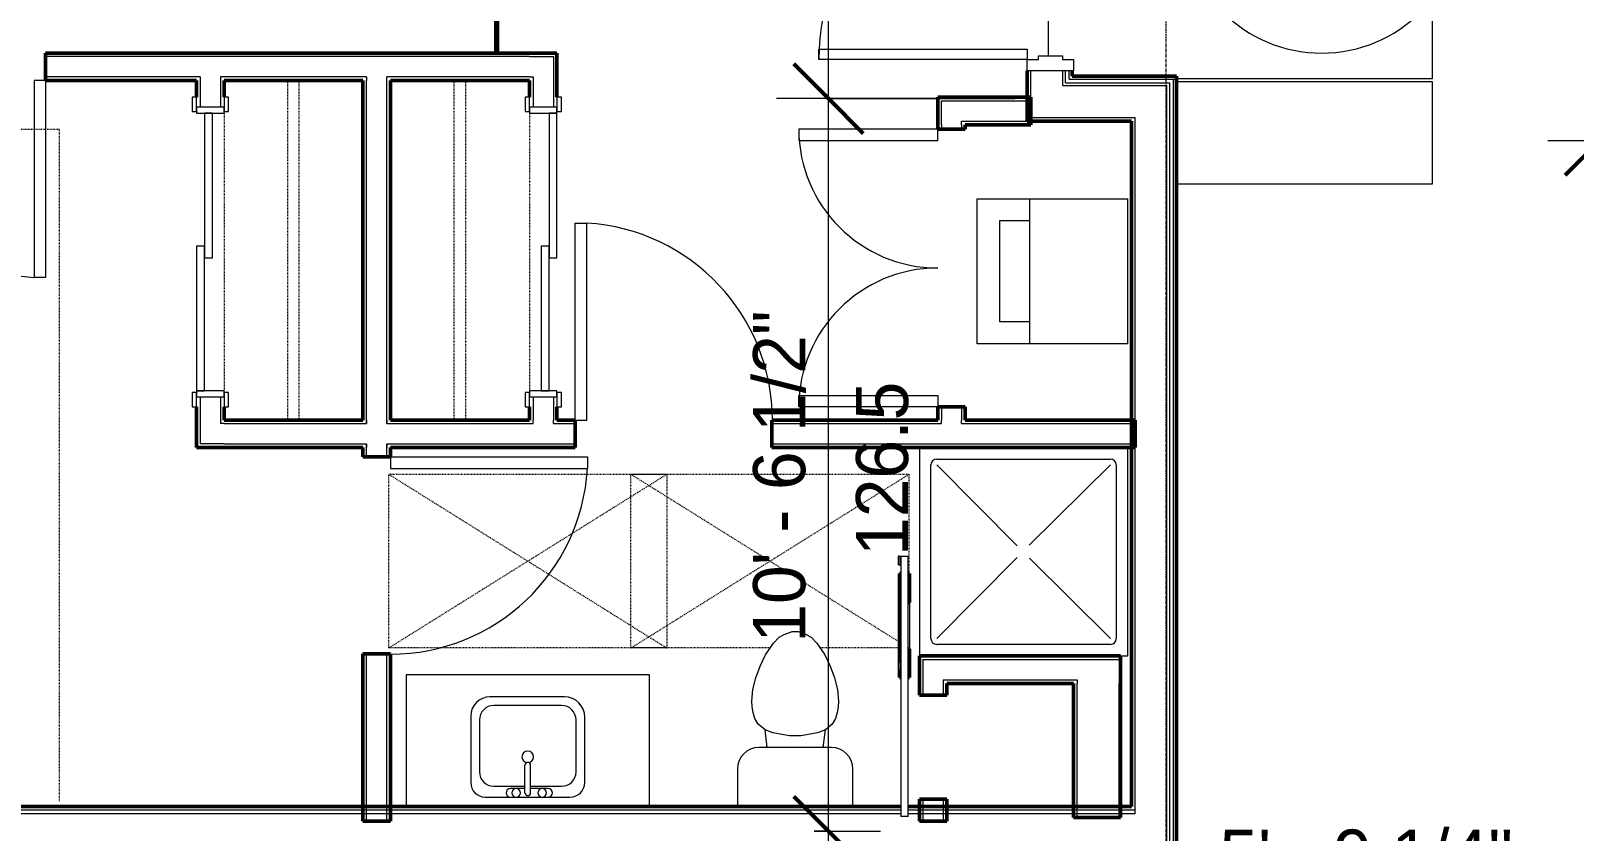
# Model space of a CAD drawing. Header units: inches. Extents: x -4217 to -1814, y 9706 to 12425.
# Drawn here: x -3677.4 to -3410.9, y 10838.2 to 10976.4 of the extents above; entities that cross this region are included whole.
import ezdxf

# ---------------------------------------------------------------- set-up
doc = ezdxf.new("R2010")
doc.units = ezdxf.units.IN
doc.header["$MEASUREMENT"] = 0
doc.linetypes.add('Dash', pattern=[0.25, 0.125, -0.125])
doc.linetypes.add('Grid Line 1_2_', pattern=[0.875, 0.5, -0.125, 0.125, -0.125])
for name, color, linetype, lineweight in [('A-ANNO-DIMS', 211, 'Continuous', 9), ('A-ANNO-DIMS-96', 211, 'Continuous', 9), ('A-AREA-1', 130, 'Continuous', 70), ('A-DOOR-1', 7, 'Continuous', 9), ('A-DOOR-2', 50, 'Continuous', 20), ('A-DOOR-4', 10, 'Continuous', 13), ('A-DOOR-5', 250, 'Continuous', 50), ('A-DOOR-6', 31, 'Continuous', 20), ('A-DOOR-7', 31, 'Continuous', 9), ('A-DOOR-FRAM', 31, 'Continuous', 20), ('A-DOOR-FRAM-1', 50, 'Continuous', 20), ('A-FLOR', 192, 'Continuous', 13), ('A-GENM-HDLN-1', 7, 'Dash', 9), ('A-WALL', 113, 'Continuous', 13), ('A-WALL-3', 250, 'Continuous', 50), ('A-WALL-4', 10, 'Continuous', 13), ('G-ANNO-SYMB-2', 111, 'Continuous', 9), ('I-FURN-HDLN-1', 7, 'Dash', 9), ('I-WALL-3', 2, 'Continuous', 50), ('P-SANR-FIXT-2', 7, 'Continuous', 9), ('Q-CASE-3', 7, 'Continuous', 9), ('Q-CASE-HDLN-1', 7, 'Dash', 9), ('S-GRID-1', 1, 'Grid Line 1_2_', 9)]:
    doc.layers.add(name, color=color, linetype=linetype, lineweight=lineweight)
doc.styles.add('Century Gothic', font='ufonts.com_century-gothic.ttf', dxfattribs={"height": 9})
doc.dimstyles.new('OD__1_16__Tol__', dxfattribs={"dimscale": 12, "dimtxt": 9.397514, "dimasz": 1, "dimexe": 0.75, "dimexo": 0.5, "dimgap": 0.125, "dimtad": 1, "dimdec": 4, "dimrnd": 0.0625, "dimzin": 3, "dimdsep": 46, "dimlunit": 4, "dimtxsty": 'Century Gothic', "dimblk1": 'OBLIQUE', "dimblk2": 'OBLIQUE', "dimsah": 1, "dimcen": 0.09, "dimdle": 0.75, "dimazin": 0, "dimtfac": 1, "dimtdec": 4, "dimtix": 1, "dimtmove": 0, "dimatfit": 3, "dimfxl": 1, "dimtvp": 1, "dimtfill": 1, "dimfrac": 2, "dimtolj": 1, "dimtzin": 0, "dimarcsym": 2})
doc.dimstyles.new('OD__1_8__Tol__', dxfattribs={"dimscale": 12, "dimtxt": 9.397514, "dimasz": 1, "dimexe": 0.75, "dimexo": 0.5, "dimgap": 0.125, "dimtad": 1, "dimdec": 3, "dimrnd": 0.125, "dimzin": 3, "dimdsep": 46, "dimlunit": 4, "dimtxsty": 'Century Gothic', "dimblk1": 'OBLIQUE', "dimblk2": 'OBLIQUE', "dimsah": 1, "dimcen": 0.09, "dimdle": 0.75, "dimazin": 0, "dimtfac": 1, "dimtdec": 4, "dimtix": 1, "dimtmove": 0, "dimatfit": 3, "dimfxl": 1, "dimtvp": 1, "dimtfill": 1, "dimfrac": 2, "dimtolj": 1, "dimtzin": 0, "dimarcsym": 2})

# ---------------------------------------------------------------- blocks, each defined once
blk = doc.blocks.new('DIMBLOCK2-FLOOR PLAN - 2ND FLOOR')
at = {"layer": 'A-ANNO-DIMS-96'}
for p, q in [((-3406.42, 10849.41), (-3406.42, 10966.51)), ((-3204.32, 10849.14), (-3204.32, 10966.51)), ((-3415.42, 10957.51), (-3204.32, 10957.51)), ((-3406.42, 10957.51), (-3406.42, 10849.41)), ((-3204.32, 10957.51), (-3204.32, 10849.14))]:
    blk.add_line(p, q, dxfattribs=at)
at = {"layer": 'A-ANNO-DIMS-96', "lineweight": 50}
for p, q in [((-3406.42, 10957.51), (-3400.42, 10963.51)), ((-3204.32, 10957.51), (-3198.32, 10963.51)), ((-3406.42, 10957.51), (-3412.42, 10951.51)), ((-3204.32, 10957.51), (-3210.32, 10951.51))]:
    blk.add_line(p, q, dxfattribs=at)
at = {"layer": 'A-ANNO-DIMS-96', "color": 0, "insert": (-3339.61, 10970.55), "char_height": 9, "width": 82.1611, "attachment_point": 1, "line_spacing_factor": 0.984502, "style": 'Century Gothic', "bg_fill": 3, "box_fill_scale": 1.25, "bg_fill_color": 256, "bg_fill_true_color": 13158600, "bg_fill_transparency": 0}
blk.add_mtext('16\' - 10 1/8"', dxfattribs=at)
blk = doc.blocks.new('_Oblique')
at = {"color": 0, "linetype": 'ByBlock', "lineweight": -2}
blk.add_line((-0.5, -0.5), (0.5, 0.5), dxfattribs=at)
blk = doc.blocks.new('DIMBLOCK18-FLOOR PLAN - 2ND FLOOR')
at = {"layer": 'A-ANNO-DIMS-96', "lineweight": 50}
for p, q in [((-3479.55, 10825.42), (-3473.55, 10831.42)), ((-3410.3, 10825.42), (-3404.3, 10831.42)), ((-3479.55, 10825.42), (-3485.55, 10819.42)), ((-3410.3, 10825.42), (-3416.3, 10819.42))]:
    blk.add_line(p, q, dxfattribs=at)
at = {"layer": 'A-ANNO-DIMS-96'}
for p, q in [((-3479.55, 10827.91), (-3479.55, 10816.42)), ((-3479.55, 10825.42), (-3479.55, 10827.91)), ((-3410.3, 10827.91), (-3410.3, 10816.42)), ((-3410.3, 10825.42), (-3410.3, 10827.91)), ((-3488.55, 10825.42), (-3401.3, 10825.42))]:
    blk.add_line(p, q, dxfattribs=at)
at = {"layer": 'A-ANNO-DIMS-96', "color": 0, "insert": (-3457.16, 10820.69), "char_height": 9, "width": 29.356, "attachment_point": 1, "line_spacing_factor": 0.984502, "style": 'Century Gothic', "bg_fill": 3, "box_fill_scale": 1.25, "bg_fill_color": 256, "bg_fill_true_color": 13158600, "bg_fill_transparency": 0}
blk.add_mtext('69.3', dxfattribs=at)
at = {"layer": 'A-ANNO-DIMS-96', "color": 0, "insert": (-3472.15, 10838.46), "char_height": 9, "width": 65.3351, "attachment_point": 1, "line_spacing_factor": 0.984502, "style": 'Century Gothic', "bg_fill": 3, "box_fill_scale": 1.25, "bg_fill_color": 256, "bg_fill_true_color": 13158600, "bg_fill_transparency": 0}
blk.add_mtext('5\' - 9 1/4"', dxfattribs=at)
blk = doc.blocks.new('DIMBLOCK29-FLOOR PLAN - 2ND FLOOR')
at = {"layer": 'A-ANNO-DIMS-96', "lineweight": 50}
for p, q in [((-3539.61, 10838.19), (-3545.61, 10844.19)), ((-3539.61, 10838.19), (-3533.61, 10832.19)), ((-3539.61, 10711.66), (-3545.61, 10717.66)), ((-3539.61, 10711.66), (-3533.61, 10705.66))]:
    blk.add_line(p, q, dxfattribs=at)
at = {"layer": 'A-ANNO-DIMS-96'}
for p, q in [((-3542.09, 10838.19), (-3530.61, 10838.19)), ((-3539.61, 10838.19), (-3542.09, 10838.19)), ((-3539.61, 10711.66), (-3539.61, 10838.19)), ((-3507.42, 10711.66), (-3548.61, 10711.66)), ((-3539.61, 10711.66), (-3507.42, 10711.66))]:
    blk.add_line(p, q, dxfattribs=at)
at = {"layer": 'A-ANNO-DIMS-96', "color": 0, "char_height": 9, "attachment_point": 1, "rotation": 90, "line_spacing_factor": 0.984502, "style": 'Century Gothic', "bg_fill": 3, "box_fill_scale": 1.25, "bg_fill_color": 256, "bg_fill_true_color": 13158600, "bg_fill_transparency": 0}
for s, insert, width in [('10\' - 6 1/2"', (-3552.64, 10744.2), 73.7481), ('126.5', (-3534.87, 10759.19), 37.7691)]:
    blk.add_mtext(s, dxfattribs=dict(at, insert=insert, width=width))
blk = doc.blocks.new('DIMBLOCK30-FLOOR PLAN - 2ND FLOOR')
at = {"layer": 'A-ANNO-DIMS-96', "lineweight": 50}
for p, q in [((-3539.61, 10964.71), (-3545.61, 10970.71)), ((-3539.61, 10964.71), (-3533.61, 10958.71)), ((-3539.61, 10838.19), (-3545.61, 10844.19)), ((-3539.61, 10838.19), (-3533.61, 10832.19))]:
    blk.add_line(p, q, dxfattribs=at)
at = {"layer": 'A-ANNO-DIMS-96'}
for p, q in [((-3507.42, 10964.71), (-3548.61, 10964.71)), ((-3539.61, 10838.19), (-3539.61, 10964.71)), ((-3539.61, 10964.71), (-3507.42, 10964.71)), ((-3542.09, 10838.19), (-3530.61, 10838.19)), ((-3539.61, 10838.19), (-3542.09, 10838.19))]:
    blk.add_line(p, q, dxfattribs=at)
at = {"layer": 'A-ANNO-DIMS-96', "color": 0, "char_height": 9, "attachment_point": 1, "rotation": 90, "line_spacing_factor": 0.984502, "style": 'Century Gothic', "bg_fill": 3, "box_fill_scale": 1.25, "bg_fill_color": 256, "bg_fill_true_color": 13158600, "bg_fill_transparency": 0}
for s, insert, width in [('10\' - 6 1/2"', (-3552.64, 10870.72), 73.7481), ('126.5', (-3534.87, 10885.71), 37.7691)]:
    blk.add_mtext(s, dxfattribs=dict(at, insert=insert, width=width))
blk = doc.blocks.new('DIMBLOCK31-FLOOR PLAN - 2ND FLOOR')
at = {"layer": 'A-ANNO-DIMS-96', "lineweight": 50}
for p, q in [((-3539.61, 11029.69), (-3545.61, 11035.69)), ((-3539.61, 11029.69), (-3533.61, 11023.69)), ((-3539.61, 10964.71), (-3545.61, 10970.71)), ((-3539.61, 10964.71), (-3533.61, 10958.71))]:
    blk.add_line(p, q, dxfattribs=at)
at = {"layer": 'A-ANNO-DIMS-96'}
for p, q in [((-3507.42, 11029.69), (-3548.61, 11029.69)), ((-3539.61, 10964.71), (-3539.61, 11029.69)), ((-3539.61, 11029.69), (-3507.42, 11029.69)), ((-3507.42, 10964.71), (-3548.61, 10964.71)), ((-3539.61, 10964.71), (-3507.42, 10964.71))]:
    blk.add_line(p, q, dxfattribs=at)
at = {"layer": 'A-ANNO-DIMS-96', "color": 0, "char_height": 9, "attachment_point": 1, "rotation": 90, "line_spacing_factor": 0.984502, "style": 'Century Gothic', "bg_fill": 3, "box_fill_scale": 1.25, "bg_fill_color": 256, "bg_fill_true_color": 13158600, "bg_fill_transparency": 0}
for s, insert, width in [('5\' - 5"', (-3552.64, 10981.46), 37.7691), ('65.0', (-3534.87, 10984.97), 29.356)]:
    blk.add_mtext(s, dxfattribs=dict(at, insert=insert, width=width))

msp = doc.modelspace()

# ---------------------------------------------------------------- linework, layer by layer
at = {"layer": 'A-AREA-1'}
msp.add_line((-3596.97374, 11014.5894), (-3596.97374, 10972.5894), dxfattribs=at)
at = {"layer": 'A-DOOR-1'}
for p, q in [((-3649.49874, 10964.9644), (-3649.49874, 10962.4644)), ((-3648.74874, 10964.9644), (-3649.49874, 10964.9644)), ((-3648.74874, 10962.4644), (-3648.74874, 10964.9644)), ((-3643.99874, 10964.9644), (-3643.99874, 10962.4644)), ((-3643.24874, 10964.9644), (-3643.99874, 10964.9644)), ((-3643.24874, 10962.4644), (-3643.24874, 10964.9644)), ((-3591.24874, 10964.9644), (-3591.99874, 10964.9644)), ((-3591.99874, 10964.9644), (-3591.99874, 10962.4644)), ((-3591.24874, 10962.4644), (-3591.24874, 10964.9644)), ((-3585.74874, 10964.9644), (-3586.49874, 10964.9644)), ((-3586.49874, 10964.9644), (-3586.49874, 10962.4644)), ((-3585.74874, 10962.4644), (-3585.74874, 10964.9644)), ((-3649.49874, 10962.4644), (-3648.74874, 10962.4644)), ((-3643.99874, 10962.4644), (-3643.24874, 10962.4644)), ((-3591.99874, 10962.4644), (-3591.24874, 10962.4644)), ((-3586.49874, 10962.4644), (-3585.74874, 10962.4644)), ((-3649.49874, 10913.9644), (-3649.49874, 10911.4644)), ((-3648.74874, 10913.9644), (-3649.49874, 10913.9644)), ((-3648.74874, 10911.4644), (-3648.74874, 10913.9644)), ((-3643.99874, 10913.9644), (-3643.99874, 10911.4644)), ((-3643.24874, 10913.9644), (-3643.99874, 10913.9644)), ((-3643.24874, 10911.4644), (-3643.24874, 10913.9644)), ((-3591.24874, 10913.9644), (-3591.99874, 10913.9644)), ((-3591.99874, 10913.9644), (-3591.99874, 10911.4644)), ((-3591.24874, 10911.4644), (-3591.24874, 10913.9644)), ((-3585.74874, 10913.9644), (-3586.49874, 10913.9644)), ((-3586.49874, 10913.9644), (-3586.49874, 10911.4644)), ((-3585.74874, 10911.4644), (-3585.74874, 10913.9644)), ((-3649.49874, 10911.4644), (-3648.74874, 10911.4644)), ((-3643.99874, 10911.4644), (-3643.24874, 10911.4644)), ((-3591.99874, 10911.4644), (-3591.24874, 10911.4644)), ((-3586.49874, 10911.4644), (-3585.74874, 10911.4644))]:
    msp.add_line(p, q, dxfattribs=at)
for centre, start, end in [((-3674.79874, 10967.8394), 180, 266.634313), ((-3615.24874, 10902.82529), 270, 356.634313)]:
    msp.add_arc(centre, 34.06659, start, end, dxfattribs=at)
at = {"layer": 'A-DOOR-2'}
for p, q in [((-3676.79874, 10967.8394), (-3676.79874, 10933.83156)), ((-3674.79874, 10967.8394), (-3676.79874, 10967.8394)), ((-3674.79874, 10967.8394), (-3674.79874, 10933.83156)), ((-3647.37374, 10962.2144), (-3647.37374, 10937.2144)), ((-3645.99874, 10962.2144), (-3647.37374, 10962.2144)), ((-3645.99874, 10937.2144), (-3645.99874, 10962.2144)), ((-3586.49874, 10962.2144), (-3587.87374, 10962.2144)), ((-3587.87374, 10962.2144), (-3587.87374, 10937.2144)), ((-3586.49874, 10937.2144), (-3586.49874, 10962.2144)), ((-3583.37374, 10943.20812), (-3581.37374, 10943.20812)), ((-3583.37374, 10909.20029), (-3583.37374, 10943.20812)), ((-3581.37374, 10909.20029), (-3581.37374, 10943.20812)), ((-3648.74874, 10939.2144), (-3648.74874, 10914.2144)), ((-3647.37374, 10939.2144), (-3648.74874, 10939.2144)), ((-3647.37374, 10914.2144), (-3647.37374, 10939.2144)), ((-3647.37374, 10937.2144), (-3645.99874, 10937.2144)), ((-3587.87374, 10939.2144), (-3589.24874, 10939.2144)), ((-3589.24874, 10939.2144), (-3589.24874, 10914.2144)), ((-3587.87374, 10914.2144), (-3587.87374, 10939.2144)), ((-3587.87374, 10937.2144), (-3586.49874, 10937.2144)), ((-3674.79874, 10933.83156), (-3676.79874, 10933.83156)), ((-3648.74874, 10914.2144), (-3647.37374, 10914.2144)), ((-3589.24874, 10914.2144), (-3587.87374, 10914.2144)), ((-3583.37374, 10909.20029), (-3581.37374, 10909.20029)), ((-3615.24874, 10902.82529), (-3581.2409, 10902.82529)), ((-3615.24874, 10902.82529), (-3615.24874, 10900.82529)), ((-3581.2409, 10902.82529), (-3581.2409, 10900.82529)), ((-3615.24874, 10900.82529), (-3581.2409, 10900.82529))]:
    msp.add_line(p, q, dxfattribs=at)
at = {"layer": 'A-DOOR-FRAM'}
for p, q in [((-3499.23624, 10972.1144), (-3499.23624, 10971.4894)), ((-3499.23624, 10971.4894), (-3497.29874, 10971.4894)), ((-3497.29874, 10971.4894), (-3497.29874, 10969.4894))]:
    msp.add_line(p, q, dxfattribs=at)
at = {"layer": 'A-DOOR-FRAM-1'}
for p, q in [((-3643.99874, 10963.2144), (-3648.74874, 10963.2144)), ((-3648.74874, 10963.2144), (-3648.74874, 10962.2144)), ((-3648.74874, 10962.2144), (-3643.99874, 10962.2144)), ((-3643.99874, 10962.2144), (-3643.99874, 10963.2144)), ((-3586.49874, 10963.2144), (-3591.24874, 10963.2144)), ((-3591.24874, 10963.2144), (-3591.24874, 10962.2144)), ((-3591.24874, 10962.2144), (-3586.49874, 10962.2144)), ((-3586.49874, 10962.2144), (-3586.49874, 10963.2144)), ((-3648.74874, 10914.2144), (-3648.74874, 10913.2144)), ((-3643.99874, 10914.2144), (-3648.74874, 10914.2144)), ((-3648.74874, 10913.2144), (-3643.99874, 10913.2144)), ((-3643.99874, 10913.2144), (-3643.99874, 10914.2144)), ((-3586.49874, 10914.2144), (-3591.24874, 10914.2144)), ((-3591.24874, 10914.2144), (-3591.24874, 10913.2144)), ((-3591.24874, 10913.2144), (-3586.49874, 10913.2144)), ((-3586.49874, 10913.2144), (-3586.49874, 10914.2144))]:
    msp.add_line(p, q, dxfattribs=at)
at = {"layer": 'A-FLOR'}
for p, q in [((-3501.67374, 11006.8644), (-3501.67374, 10972.1144)), ((-3435.32374, 10968.2144), (-3435.32374, 11006.8644)), ((-3479.54874, 10968.2144), (-3435.32374, 10968.2144)), ((-3435.32374, 10967.5894), (-3479.54874, 10967.5894)), ((-3435.32374, 10949.97086), (-3435.32374, 10967.5894)), ((-3479.54874, 10949.97086), (-3435.32374, 10949.97086))]:
    msp.add_line(p, q, dxfattribs=at)
at = {"layer": 'A-GENM-HDLN-1'}
for p, q in [((-3615.54874, 10899.82529), (-3567.54874, 10869.82529)), ((-3615.54874, 10869.82529), (-3567.54874, 10899.82529)), ((-3615.54874, 10899.82529), (-3567.54874, 10899.82529)), ((-3615.54874, 10869.82529), (-3615.54874, 10899.82529)), ((-3573.72374, 10869.82529), (-3573.72374, 10899.82529)), ((-3567.54874, 10899.82529), (-3567.54874, 10869.82529)), ((-3567.54874, 10869.82529), (-3615.54874, 10869.82529))]:
    msp.add_line(p, q, dxfattribs=at)
at = {"layer": 'A-WALL'}
for p, q in [((-3504.67374, 10961.4644), (-3504.67374, 10969.4894)), ((-3499.17374, 10966.9644), (-3499.17374, 10969.4894)), ((-3498.67374, 10967.4644), (-3498.67374, 10969.4894)), ((-3498.04874, 10968.0894), (-3498.04874, 10969.4894)), ((-3499.17374, 10966.9644), (-3481.17374, 10966.9644)), ((-3498.67374, 10967.4644), (-3480.67374, 10967.4644)), ((-3498.04874, 10968.0894), (-3479.54874, 10968.0894)), ((-3481.17374, 10709.4144), (-3481.17374, 10966.9644)), ((-3480.67374, 10708.9144), (-3480.67374, 10967.4644)), ((-3480.04874, 10708.2894), (-3480.04874, 10968.0894)), ((-3504.67374, 10961.4644), (-3486.67374, 10961.4644)), ((-3486.67374, 10841.1894), (-3486.67374, 10961.4644)), ((-3527.12113, 10841.8144), (-3852.47374, 10841.8144)), ((-3527.12143, 10841.1894), (-3852.47374, 10841.1894)), ((-3486.67374, 10841.8144), (-3525.87166, 10841.8144)), ((-3486.67374, 10841.1894), (-3525.87166, 10841.1894))]:
    msp.add_line(p, q, dxfattribs=at)
at = {"layer": 'A-WALL-3'}
for p, q in [((-3591.24874, 10972.5894), (-3674.79874, 10972.5894)), ((-3674.79874, 10972.5894), (-3674.79874, 10967.8394)), ((-3587.12374, 10972.5894), (-3591.24874, 10972.5894)), ((-3586.49874, 10972.5894), (-3587.12374, 10972.5894)), ((-3586.49874, 10964.9644), (-3586.49874, 10972.5894)), ((-3674.79874, 10967.8394), (-3648.74874, 10967.8394)), ((-3648.74874, 10967.8394), (-3648.74874, 10964.9644)), ((-3643.99874, 10967.8394), (-3619.99874, 10967.8394)), ((-3643.99874, 10964.9644), (-3643.99874, 10967.8394)), ((-3619.99874, 10967.8394), (-3619.99874, 10909.20029)), ((-3615.24874, 10967.8394), (-3591.24874, 10967.8394)), ((-3615.24874, 10909.20029), (-3615.24874, 10967.8394)), ((-3591.24874, 10967.8394), (-3591.24874, 10964.9644)), ((-3648.74874, 10911.4644), (-3648.74874, 10904.45029)), ((-3643.99874, 10909.20029), (-3643.99874, 10911.4644)), ((-3591.24874, 10911.4644), (-3591.24874, 10909.20029)), ((-3586.49874, 10909.20029), (-3586.49874, 10911.4644)), ((-3619.99874, 10909.20029), (-3643.99874, 10909.20029)), ((-3591.24874, 10909.20029), (-3615.24874, 10909.20029)), ((-3583.37374, 10909.20029), (-3586.49874, 10909.20029)), ((-3583.37374, 10904.45029), (-3583.37374, 10909.20029)), ((-3486.67374, 10904.45029), (-3486.67374, 10909.20029)), ((-3648.74874, 10904.45029), (-3648.12374, 10904.45029)), ((-3648.12374, 10904.45029), (-3643.99874, 10904.45029)), ((-3643.99874, 10904.45029), (-3619.99874, 10904.45029)), ((-3619.99874, 10904.45029), (-3619.99874, 10902.82529)), ((-3619.99874, 10902.82529), (-3615.24874, 10902.82529)), ((-3615.24874, 10904.45029), (-3583.37374, 10904.45029)), ((-3615.24874, 10902.82529), (-3615.24874, 10904.45029)), ((-3619.99874, 10868.82529), (-3619.99874, 10839.9394)), ((-3615.24874, 10868.82529), (-3619.99874, 10868.82529)), ((-3615.24874, 10839.9394), (-3615.24874, 10868.82529)), ((-3489.17374, 10867.82529), (-3489.17374, 10868.45029)), ((-3489.17374, 10863.70029), (-3489.17374, 10867.82529)), ((-3497.29874, 10863.70029), (-3497.29874, 10840.5644)), ((-3619.99874, 10839.9394), (-3615.24874, 10839.9394))]:
    msp.add_line(p, q, dxfattribs=at)
at = {"layer": 'A-WALL-4'}
for p, q in [((-3591.24874, 10971.9644), (-3674.79874, 10971.9644)), ((-3591.24874, 10971.9644), (-3590.62374, 10971.9644)), ((-3590.62374, 10971.9644), (-3587.12374, 10971.9644)), ((-3587.12374, 10971.9644), (-3587.12374, 10963.2144)), ((-3648.12374, 10968.4644), (-3674.79874, 10968.4644)), ((-3648.12374, 10968.4644), (-3648.12374, 10967.8394)), ((-3648.12374, 10967.8394), (-3648.12374, 10963.2144)), ((-3619.37374, 10968.4644), (-3644.62374, 10968.4644)), ((-3644.62374, 10968.4644), (-3644.62374, 10967.8394)), ((-3644.62374, 10967.8394), (-3644.62374, 10963.2144)), ((-3619.37374, 10968.4644), (-3619.37374, 10967.8394)), ((-3619.37374, 10909.20029), (-3619.37374, 10967.8394)), ((-3591.24874, 10968.4644), (-3615.87374, 10968.4644)), ((-3615.87374, 10967.8394), (-3615.87374, 10968.4644)), ((-3615.87374, 10909.20029), (-3615.87374, 10967.8394)), ((-3591.24874, 10968.4644), (-3590.62374, 10968.4644)), ((-3590.62374, 10968.4644), (-3590.62374, 10963.2144)), ((-3648.12374, 10913.2144), (-3648.12374, 10905.07529)), ((-3644.62374, 10913.2144), (-3644.62374, 10908.57529)), ((-3590.62374, 10913.2144), (-3590.62374, 10909.20029)), ((-3587.12374, 10913.2144), (-3587.12374, 10909.20029)), ((-3643.99874, 10908.57529), (-3644.62374, 10908.57529)), ((-3643.99874, 10908.57529), (-3619.37374, 10908.57529)), ((-3619.37374, 10908.57529), (-3619.37374, 10909.20029)), ((-3619.37374, 10909.20029), (-3619.37374, 10908.57529)), ((-3615.87374, 10909.20029), (-3615.87374, 10908.57529)), ((-3615.87374, 10908.57529), (-3615.87374, 10909.20029)), ((-3615.87374, 10908.57529), (-3590.62374, 10908.57529)), ((-3590.62374, 10908.57529), (-3590.62374, 10909.20029)), ((-3587.12374, 10908.57529), (-3587.12374, 10909.20029)), ((-3587.12374, 10908.57529), (-3583.37374, 10908.57529)), ((-3644.62374, 10905.07529), (-3648.12374, 10905.07529)), ((-3643.99874, 10905.07529), (-3644.62374, 10905.07529)), ((-3643.99874, 10905.07529), (-3619.37374, 10905.07529)), ((-3619.37374, 10904.45029), (-3619.37374, 10905.07529)), ((-3619.37374, 10905.07529), (-3619.37374, 10904.45029)), ((-3615.87374, 10905.07529), (-3615.87374, 10904.45029)), ((-3615.87374, 10905.07529), (-3583.37374, 10905.07529)), ((-3615.87374, 10904.45029), (-3615.87374, 10905.07529)), ((-3619.37374, 10902.82529), (-3619.37374, 10904.45029)), ((-3615.87374, 10902.82529), (-3615.87374, 10904.45029)), ((-3619.37374, 10839.9394), (-3619.37374, 10868.82529)), ((-3615.87374, 10839.9394), (-3615.87374, 10868.82529)), ((-3489.42374, 10867.82529), (-3489.17374, 10867.82529)), ((-3489.42374, 10867.82529), (-3489.17374, 10867.82529)), ((-3489.42374, 10867.82529), (-3489.42374, 10864.32529)), ((-3496.67374, 10864.32529), (-3496.67374, 10863.70029)), ((-3496.67374, 10840.5644), (-3496.67374, 10863.70029)), ((-3489.42374, 10864.32529), (-3489.42374, 10863.70029))]:
    msp.add_line(p, q, dxfattribs=at)
at = {"layer": 'G-ANNO-SYMB-2'}
msp.add_arc((-3454.45685, 10996.57116), 24, 180, 0, dxfattribs=at)
at = {"layer": 'I-FURN-HDLN-1'}
for p, q in [((-3672.43367, 10959.3769), (-3810.43367, 10959.3769)), ((-3672.43367, 10843.3769), (-3672.43367, 10959.3769))]:
    msp.add_line(p, q, dxfattribs=at)
at = {"layer": 'I-WALL-3'}
for p, q in [((-3505.29874, 10969.4894), (-3505.29874, 10960.8394)), ((-3497.54874, 10968.5894), (-3497.54874, 10969.4894)), ((-3479.54874, 10968.5894), (-3497.54874, 10968.5894)), ((-3479.54874, 10707.7894), (-3479.54874, 10968.5894)), ((-3505.29874, 10960.8394), (-3487.29874, 10960.8394)), ((-3487.29874, 10960.8394), (-3487.29874, 10842.4394)), ((-3527.12084, 10842.4394), (-3852.47374, 10842.4394)), ((-3487.29874, 10842.4394), (-3525.87166, 10842.4394))]:
    msp.add_line(p, q, dxfattribs=at)
at = {"layer": 'P-SANR-FIXT-2'}
for p, q in [((-3487.92374, 10922.3894), (-3487.92374, 10947.3894)), ((-3487.92374, 10868.45029), (-3487.92374, 10904.45029)), ((-3489.92374, 10901.45029), (-3489.92374, 10871.45029)), ((-3489.17374, 10868.45029), (-3487.92374, 10868.45029)), ((-3585.20622, 10861.38723), (-3598.07039, 10861.38723)), ((-3585.20622, 10861.38723), (-3598.07039, 10861.38723)), ((-3585.70622, 10859.88723), (-3597.39126, 10859.88723)), ((-3601.39126, 10858.06636), (-3601.39126, 10846.5644)), ((-3601.39126, 10858.06636), (-3601.39126, 10846.5644)), ((-3599.89126, 10857.38723), (-3599.89126, 10848.4394)), ((-3583.20622, 10848.4394), (-3583.20622, 10857.38723)), ((-3581.70622, 10846.5644), (-3581.70622, 10857.88723)), ((-3581.70622, 10846.5644), (-3581.70622, 10857.88723)), ((-3592.04874, 10844.8282), (-3592.04874, 10849.56655)), ((-3591.04874, 10844.8282), (-3591.04874, 10849.56655)), ((-3598.89126, 10844.0644), (-3584.20622, 10844.0644)), ((-3598.89126, 10844.0644), (-3584.20622, 10844.0644)), ((-3597.39126, 10845.9394), (-3592.04874, 10845.9394)), ((-3592.04874, 10845.5644), (-3594.54874, 10845.5644)), ((-3594.54874, 10844.0644), (-3588.04874, 10844.0644)), ((-3591.04874, 10845.9394), (-3585.70622, 10845.9394)), ((-3588.04874, 10845.5644), (-3591.04874, 10845.5644))]:
    msp.add_line(p, q, dxfattribs=at)
for centre, radius, start, end in [((-3490.92374, 10901.45029), 1, 0, 90), ((-3490.92374, 10871.45029), 1, 270, 0), ((-3598.07039, 10858.06636), 3.32087, 90, 180), ((-3598.07039, 10858.06636), 3.32087, 90, 180), ((-3597.39126, 10857.38723), 2.5, 90, 180), ((-3585.70622, 10857.38723), 2.5, 0, 90), ((-3585.20622, 10857.88723), 3.5, 0, 90), ((-3585.20622, 10857.88723), 3.5, 0, 90), ((-3591.54874, 10851.03173), 1, 0, 180), ((-3591.54874, 10851.03173), 1, 180, 0), ((-3591.54874, 10849.56655), 0.5, 0, 180), ((-3598.89126, 10846.5644), 2.5, 180, 270), ((-3598.89126, 10846.5644), 2.5, 180, 270), ((-3597.39126, 10848.4394), 2.5, 180, 270), ((-3585.70622, 10848.4394), 2.5, 270, 0), ((-3584.20622, 10846.5644), 2.5, 270, 0), ((-3584.20622, 10846.5644), 2.5, 270, 0), ((-3594.54874, 10844.8144), 0.75, 90, 270), ((-3593.54874, 10844.8144), 0.75, 0, 180), ((-3593.54874, 10844.8144), 0.75, 180, 0), ((-3591.54874, 10844.8282), 0.5, 180, 0), ((-3589.04874, 10844.8144), 0.75, 0, 180), ((-3589.04874, 10844.8144), 0.75, 180, 0), ((-3588.04874, 10844.8144), 0.75, 270, 90)]:
    msp.add_arc(centre, radius, start, end, dxfattribs=at)
at = {"layer": 'Q-CASE-3'}
for p, q in [((-3570.54874, 10865.1894), (-3612.54874, 10865.1894)), ((-3612.54874, 10865.1894), (-3612.54874, 10842.4394)), ((-3570.54874, 10842.4394), (-3570.54874, 10865.1894))]:
    msp.add_line(p, q, dxfattribs=at)
at = {"layer": 'Q-CASE-HDLN-1'}
for p, q in [((-3619.99874, 10967.8394), (-3643.99874, 10967.8394)), ((-3643.99874, 10967.8394), (-3643.99874, 10964.9644)), ((-3632.99874, 10909.20029), (-3632.99874, 10967.8394)), ((-3630.99874, 10909.20029), (-3630.99874, 10967.8394)), ((-3619.99874, 10909.20029), (-3619.99874, 10967.8394)), ((-3615.24874, 10967.8394), (-3591.24874, 10967.8394)), ((-3615.24874, 10909.20029), (-3615.24874, 10967.8394)), ((-3604.24874, 10909.20029), (-3604.24874, 10967.8394)), ((-3602.24874, 10909.20029), (-3602.24874, 10967.8394)), ((-3591.24874, 10967.8394), (-3591.24874, 10964.9644)), ((-3643.99874, 10962.2144), (-3643.99874, 10914.2144)), ((-3591.24874, 10962.2144), (-3591.24874, 10914.2144)), ((-3643.99874, 10911.4644), (-3643.99874, 10909.20029)), ((-3591.24874, 10911.4644), (-3591.24874, 10909.20029)), ((-3643.99874, 10909.20029), (-3619.99874, 10909.20029)), ((-3591.24874, 10909.20029), (-3615.24874, 10909.20029))]:
    msp.add_line(p, q, dxfattribs=at)

# ---------------------------------------------------------------- dimensions: what is measured, and where the dimension line sits
at = {"layer": 'A-ANNO-DIMS'}
dim = msp.add_linear_dim(base=(-3204.32374, 10957.51007), p1=(-3406.42374, 10843.4144), p2=(-3204.32374, 10843.1394), dimstyle='OD__1_8__Tol__', override={"dimpost": '<>', "dimfxl": 202.100187}, dxfattribs=at)
dim.commit()
dim.dimension.update_dxf_attribs({"geometry": 'DIMBLOCK2-FLOOR PLAN - 2ND FLOOR', "text_midpoint": (-3305.37374, 10964.23508)})

# ---------------------------------------------------------------- next in the draw order: dimensions: what is measured, and where the dimension line sits
dim = msp.add_linear_dim(base=(-3539.6053, 10838.1894), p1=(-3501.42374, 10711.6644), p2=(-3548.09058, 10838.1894), angle=90, dimstyle='OD__1_16__Tol__', override={"dimpost": '<>\\X', "dimfxl": 134.856848}, dxfattribs=at)
dim.commit()
dim.dimension.update_dxf_attribs({"geometry": 'DIMBLOCK29-FLOOR PLAN - 2ND FLOOR', "text_midpoint": (-3539.6053, 10774.9269)})
dim = msp.add_linear_dim(base=(-3410.29874, 10825.42101), p1=(-3479.54874, 10833.90629), p2=(-3410.29874, 10833.90629), dimstyle='OD__1_16__Tol__', override={"dimpost": '<>\\X', "dimfxl": 69.25}, dxfattribs=at)
dim.commit()
dim.dimension.update_dxf_attribs({"geometry": 'DIMBLOCK18-FLOOR PLAN - 2ND FLOOR', "text_midpoint": (-3444.92374, 10825.42101)})

# ---------------------------------------------------------------- next in the draw order: linework, layer by layer
at = {"layer": 'A-WALL-3'}
for p, q in [((-3489.17374, 10840.5644), (-3489.17374, 10863.70029)), ((-3497.29874, 10840.5644), (-3489.17374, 10840.5644))]:
    msp.add_line(p, q, dxfattribs=at)
at = {"layer": 'A-WALL-4'}
msp.add_line((-3489.42374, 10840.5644), (-3489.42374, 10863.70029), dxfattribs=at)
at = {"layer": 'S-GRID-1'}
msp.add_line((-3481.32374, 9836.17969), (-3481.32374, 12376.79045), dxfattribs=at)

# ---------------------------------------------------------------- next in the draw order: dimensions: what is measured, and where the dimension line sits
at = {"layer": 'A-ANNO-DIMS'}
dim = msp.add_linear_dim(base=(-3539.6053, 10964.7144), p1=(-3548.09058, 10838.1894), p2=(-3501.42374, 10964.7144), angle=90, dimstyle='OD__1_16__Tol__', override={"dimpost": '<>\\X', "dimfxl": 134.856848}, dxfattribs=at)
dim.commit()
dim.dimension.update_dxf_attribs({"geometry": 'DIMBLOCK30-FLOOR PLAN - 2ND FLOOR', "text_midpoint": (-3539.6053, 10901.4519)})

# ---------------------------------------------------------------- next in the draw order: linework, layer by layer
at = {"layer": 'A-DOOR-1'}
for centre, radius, start, end in [((-3583.37374, 10909.20029), 34.06659, 0, 86.634313), ((-3520.74874, 10911.45734), 24, 90, 180)]:
    msp.add_arc(centre, radius, start, end, dxfattribs=at)
at = {"layer": 'A-DOOR-2'}
for p, q in [((-3544.74874, 10913.45734), (-3520.74874, 10913.45734)), ((-3544.74874, 10911.45734), (-3544.74874, 10913.45734)), ((-3520.74874, 10913.45734), (-3520.74874, 10911.45734)), ((-3520.74874, 10911.45734), (-3544.74874, 10911.45734))]:
    msp.add_line(p, q, dxfattribs=at)
at = {"layer": 'A-DOOR-4'}
for p, q in [((-3527.54874, 10884.20029), (-3527.54874, 10885.70029)), ((-3527.22314, 10885.70029), (-3527.54874, 10885.70029)), ((-3527.54874, 10884.20029), (-3527.22314, 10884.20029)), ((-3527.22314, 10884.20029), (-3527.22314, 10885.70029)), ((-3527.12166, 10885.70029), (-3527.12166, 10840.70029)), ((-3527.12166, 10885.70029), (-3526.49666, 10885.70029)), ((-3526.49666, 10885.70029), (-3525.87166, 10885.70029)), ((-3525.87166, 10840.70029), (-3525.87166, 10885.70029)), ((-3525.62166, 10877.70029), (-3525.62166, 10869.70029)), ((-3527.54874, 10865.93426), (-3527.54874, 10867.43426)), ((-3527.54874, 10867.43426), (-3527.22314, 10867.43426)), ((-3527.22314, 10865.93426), (-3527.22314, 10867.43426)), ((-3527.22314, 10865.93426), (-3527.54874, 10865.93426)), ((-3526.49666, 10840.70029), (-3527.12166, 10840.70029)), ((-3525.87166, 10840.70029), (-3526.49666, 10840.70029))]:
    msp.add_line(p, q, dxfattribs=at)
at = {"layer": 'A-DOOR-5'}
for p, q in [((-3527.12166, 10882.70029), (-3527.37166, 10882.70029)), ((-3527.37166, 10882.70029), (-3527.37166, 10867.43426)), ((-3525.62166, 10882.70029), (-3525.87308, 10882.70029)), ((-3525.62166, 10877.70029), (-3525.62166, 10882.70029)), ((-3525.87545, 10877.70029), (-3525.62166, 10877.70029)), ((-3525.62166, 10869.70029), (-3525.87923, 10869.70029)), ((-3525.62166, 10864.70029), (-3525.62166, 10869.70029)), ((-3527.37166, 10865.93426), (-3527.37166, 10864.70029)), ((-3527.37166, 10864.70029), (-3527.12166, 10864.70029)), ((-3525.87166, 10864.70029), (-3525.62166, 10864.70029))]:
    msp.add_line(p, q, dxfattribs=at)
at = {"layer": 'A-GENM-HDLN-1'}
for p, q in [((-3573.72374, 10899.82529), (-3527.37166, 10870.85524)), ((-3573.72374, 10869.82529), (-3525.72374, 10899.82529)), ((-3573.72374, 10899.82529), (-3525.72374, 10899.82529)), ((-3525.72374, 10899.82529), (-3525.72374, 10882.70029)), ((-3549.69438, 10869.82529), (-3573.72374, 10869.82529)), ((-3527.37166, 10869.82529), (-3541.04895, 10869.82529))]:
    msp.add_line(p, q, dxfattribs=at)
at = {"layer": 'A-WALL-3'}
for p, q in [((-3515.99874, 10911.45734), (-3520.74874, 10911.45734)), ((-3520.74874, 10911.45734), (-3520.74874, 10909.20029)), ((-3515.99874, 10909.20029), (-3515.99874, 10911.45734)), ((-3520.74874, 10909.20029), (-3549.37374, 10909.20029)), ((-3549.37374, 10909.20029), (-3549.37374, 10904.45029)), ((-3486.67374, 10909.20029), (-3515.99874, 10909.20029)), ((-3549.37374, 10904.45029), (-3486.67374, 10904.45029)), ((-3523.29874, 10868.45029), (-3523.92374, 10868.45029)), ((-3523.92374, 10868.45029), (-3523.92374, 10861.70029)), ((-3519.17374, 10868.45029), (-3523.29874, 10868.45029)), ((-3489.17374, 10868.45029), (-3519.17374, 10868.45029)), ((-3519.17374, 10861.70029), (-3519.17374, 10863.70029)), ((-3519.17374, 10863.70029), (-3497.29874, 10863.70029)), ((-3523.92374, 10861.70029), (-3519.17374, 10861.70029)), ((-3519.17374, 10843.70029), (-3523.92374, 10843.70029)), ((-3523.92374, 10843.70029), (-3523.92374, 10839.9394)), ((-3519.17374, 10839.9394), (-3519.17374, 10843.70029)), ((-3523.92374, 10839.9394), (-3519.17374, 10839.9394))]:
    msp.add_line(p, q, dxfattribs=at)
at = {"layer": 'A-WALL-4'}
for p, q in [((-3520.12374, 10911.45734), (-3520.12374, 10909.20029)), ((-3516.62374, 10911.45734), (-3516.62374, 10909.20029)), ((-3549.37374, 10908.57529), (-3520.12374, 10908.57529)), ((-3520.12374, 10908.57529), (-3520.12374, 10909.20029)), ((-3516.62374, 10908.57529), (-3516.62374, 10909.20029)), ((-3516.62374, 10908.57529), (-3486.67374, 10908.57529)), ((-3549.37374, 10905.07529), (-3486.67374, 10905.07529)), ((-3523.29874, 10867.82529), (-3523.29874, 10861.70029)), ((-3523.29874, 10867.82529), (-3519.79874, 10867.82529)), ((-3519.79874, 10867.82529), (-3519.17374, 10867.82529)), ((-3519.17374, 10867.82529), (-3489.42374, 10867.82529)), ((-3519.79874, 10864.32529), (-3519.79874, 10861.70029)), ((-3519.79874, 10864.32529), (-3519.17374, 10864.32529)), ((-3519.17374, 10864.32529), (-3496.67374, 10864.32529)), ((-3523.29874, 10843.70029), (-3523.29874, 10839.9394)), ((-3519.79874, 10843.70029), (-3519.79874, 10839.9394))]:
    msp.add_line(p, q, dxfattribs=at)
at = {"layer": 'P-SANR-FIXT-2'}
for p, q in [((-3513.92374, 10947.3894), (-3487.92374, 10947.3894)), ((-3513.92374, 10922.3894), (-3513.92374, 10947.3894)), ((-3504.82999, 10922.3894), (-3504.82999, 10947.3894)), ((-3510.01749, 10943.6394), (-3504.82999, 10943.6394)), ((-3510.01749, 10926.1394), (-3510.01749, 10943.6394)), ((-3504.82999, 10926.1394), (-3510.01749, 10926.1394)), ((-3487.92374, 10922.3894), (-3513.92374, 10922.3894)), ((-3523.92374, 10904.45029), (-3523.92374, 10868.45029)), ((-3520.92374, 10902.45029), (-3490.92374, 10902.45029)), ((-3521.92374, 10871.45029), (-3521.92374, 10901.45029)), ((-3507.03935, 10887.45299), (-3520.92374, 10901.45029)), ((-3504.95192, 10887.5929), (-3490.92374, 10901.45029)), ((-3507.05595, 10885.46637), (-3520.92374, 10871.45029)), ((-3504.91322, 10885.34175), (-3490.92374, 10871.45029)), ((-3550.49886, 10868.66562), (-3549.11143, 10870.66562)), ((-3549.11143, 10870.66562), (-3548.11143, 10871.66562)), ((-3548.11143, 10871.66562), (-3547.2454, 10872.16562)), ((-3547.2454, 10872.16562), (-3545.87166, 10872.66562)), ((-3545.87166, 10872.66562), (-3544.87166, 10872.66562)), ((-3544.87166, 10872.66562), (-3543.49792, 10872.16562)), ((-3543.49792, 10872.16562), (-3542.6319, 10871.66562)), ((-3542.6319, 10871.66562), (-3541.6319, 10870.66562)), ((-3541.6319, 10870.66562), (-3540.24447, 10868.66562)), ((-3490.92374, 10870.45029), (-3520.92374, 10870.45029)), ((-3551.43147, 10866.66562), (-3550.49886, 10868.66562)), ((-3540.24447, 10868.66562), (-3539.31185, 10866.66562)), ((-3552.15941, 10864.66562), (-3551.43147, 10866.66562)), ((-3539.31185, 10866.66562), (-3538.58391, 10864.66562)), ((-3552.87166, 10860.66562), (-3552.69735, 10862.65801)), ((-3552.69735, 10862.65801), (-3552.15941, 10864.66562)), ((-3538.58391, 10864.66562), (-3538.04597, 10862.65801)), ((-3538.04597, 10862.65801), (-3537.87166, 10860.66562)), ((-3552.78451, 10859.66942), (-3552.87166, 10860.66562)), ((-3552.60751, 10858.66562), (-3552.78451, 10859.66942)), ((-3537.95882, 10859.66942), (-3538.13582, 10858.66562)), ((-3537.87166, 10860.66562), (-3537.95882, 10859.66942)), ((-3552.33956, 10857.66562), (-3552.60751, 10858.66562)), ((-3551.7728, 10856.66562), (-3552.33956, 10857.66562)), ((-3538.40376, 10857.66562), (-3538.97053, 10856.66562)), ((-3538.13582, 10858.66562), (-3538.40376, 10857.66562)), ((-3550.58104, 10855.66562), (-3551.7728, 10856.66562)), ((-3549.2073, 10855.16562), (-3550.58104, 10855.66562)), ((-3550.23332, 10852.64184), (-3550.58104, 10855.66562)), ((-3546.37166, 10854.66562), (-3549.2073, 10855.16562)), ((-3544.37166, 10854.66562), (-3546.37166, 10854.66562)), ((-3541.53602, 10855.16562), (-3544.37166, 10854.66562)), ((-3540.16228, 10855.66562), (-3541.53602, 10855.16562)), ((-3540.51, 10852.64184), (-3540.16228, 10855.66562)), ((-3538.97053, 10856.66562), (-3540.16228, 10855.66562)), ((-3539.12166, 10852.64184), (-3551.62166, 10852.64184)), ((-3555.34788, 10848.91562), (-3555.34788, 10842.4394)), ((-3535.39544, 10842.4394), (-3535.39544, 10848.91562))]:
    msp.add_line(p, q, dxfattribs=at)
for centre, radius, start, end in [((-3520.92374, 10901.45029), 1, 90, 180), ((-3520.92374, 10871.45029), 1, 180, 270), ((-3551.62166, 10848.91562), 3.72622, 90, 180), ((-3539.12166, 10848.91562), 3.72622, 0, 90)]:
    msp.add_arc(centre, radius, start, end, dxfattribs=at)

# ---------------------------------------------------------------- next in the draw order: dimensions: what is measured, and where the dimension line sits
at = {"layer": 'A-ANNO-DIMS'}
dim = msp.add_linear_dim(base=(-3539.6053, 11029.6894), p1=(-3501.42374, 10964.7144), p2=(-3501.42374, 11029.6894), angle=90, dimstyle='OD__1_16__Tol__', override={"dimpost": '<>\\X', "dimfxl": 64.975}, dxfattribs=at)
dim.commit()
dim.dimension.update_dxf_attribs({"geometry": 'DIMBLOCK31-FLOOR PLAN - 2ND FLOOR', "text_midpoint": (-3539.6053, 10997.2019)})

# ---------------------------------------------------------------- next in the draw order: linework, layer by layer
at = {"layer": 'A-DOOR-1'}
msp.add_arc((-3520.74874, 10959.45734), 24, 180, 270, dxfattribs=at)
at = {"layer": 'A-DOOR-2'}
for p, q in [((-3544.74874, 10959.45734), (-3544.74874, 10957.45734)), ((-3520.74874, 10959.45734), (-3544.74874, 10959.45734)), ((-3520.74874, 10957.45734), (-3520.74874, 10959.45734)), ((-3544.74874, 10957.45734), (-3520.74874, 10957.45734))]:
    msp.add_line(p, q, dxfattribs=at)
at = {"layer": 'A-DOOR-6'}
for p, q in [((-3541.29874, 10973.2394), (-3505.29874, 10973.2394)), ((-3541.29874, 10971.4894), (-3541.29874, 10973.2394)), ((-3505.29874, 10971.4894), (-3541.29874, 10971.4894)), ((-3505.29874, 10973.2394), (-3505.29874, 10971.4894))]:
    msp.add_line(p, q, dxfattribs=at)
at = {"layer": 'A-DOOR-7'}
msp.add_arc((-3505.29874, 10971.4894), 36, 90, 180, dxfattribs=at)
at = {"layer": 'A-DOOR-FRAM'}
for p, q in [((-3505.29874, 10969.4894), (-3505.29874, 10971.4894)), ((-3505.29874, 10971.4894), (-3503.36124, 10971.4894)), ((-3503.36124, 10972.1144), (-3499.23624, 10972.1144)), ((-3503.36124, 10971.4894), (-3503.36124, 10972.1144)), ((-3497.29874, 10969.4894), (-3505.29874, 10969.4894))]:
    msp.add_line(p, q, dxfattribs=at)
at = {"layer": 'A-WALL-3'}
for p, q in [((-3504.67316, 10964.9644), (-3520.74874, 10964.9644)), ((-3520.74874, 10964.9644), (-3520.74874, 10964.3394)), ((-3520.74874, 10964.3394), (-3520.74874, 10960.2144)), ((-3504.67316, 10960.2144), (-3504.67316, 10964.9644)), ((-3520.74874, 10960.2144), (-3520.74874, 10959.45734)), ((-3520.74874, 10959.45734), (-3515.99874, 10959.45734)), ((-3515.99874, 10960.2144), (-3504.67316, 10960.2144)), ((-3515.99874, 10959.45734), (-3515.99874, 10960.2144))]:
    msp.add_line(p, q, dxfattribs=at)
at = {"layer": 'A-WALL-4'}
for p, q in [((-3520.12374, 10964.3394), (-3504.67316, 10964.3394)), ((-3520.12374, 10960.8394), (-3520.12374, 10964.3394)), ((-3520.12374, 10960.2144), (-3520.12374, 10960.8394)), ((-3516.62374, 10960.8394), (-3504.67316, 10960.8394)), ((-3516.62374, 10960.2144), (-3516.62374, 10960.8394)), ((-3520.12374, 10960.2144), (-3520.12374, 10959.45734)), ((-3516.62374, 10960.2144), (-3516.62374, 10959.45734))]:
    msp.add_line(p, q, dxfattribs=at)

doc.saveas('drawing.dxf')
